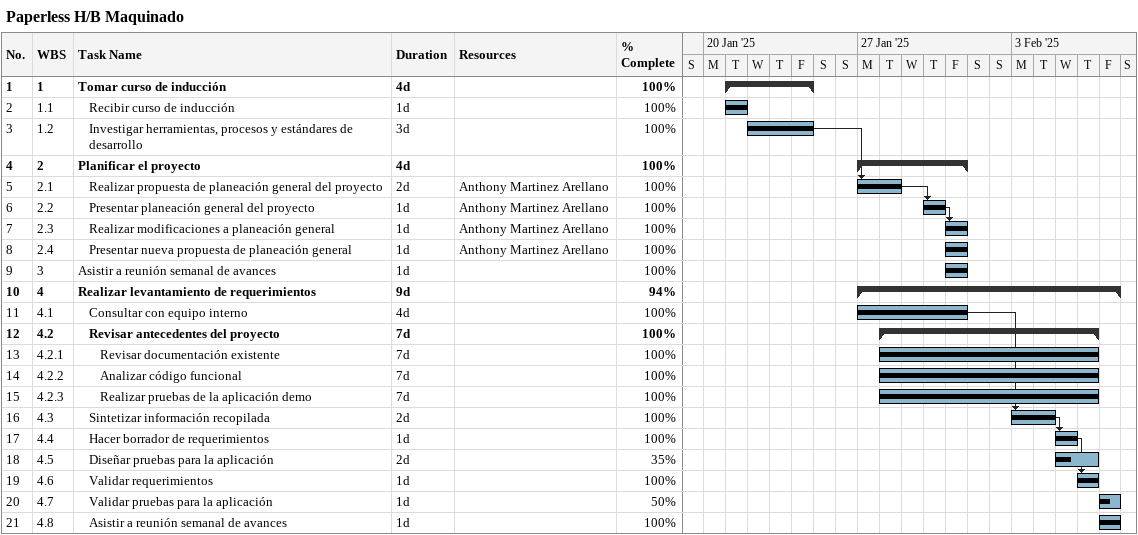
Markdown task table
Paperless H/B Maquinado

| ID | WBS | Task | Duration | Start | Finish | Predecessors | Resources | % complete |
|---|---|---|---|---|---|---|---|---|
| 1 | 1 | **Tomar curso de inducción** | 4d | 2025-01-21 | 2025-01-24 |  |  | 100 |
| 2 | 1.1 | Recibir curso de inducción | 1d | 2025-01-21 | 2025-01-21 |  |  | 100 |
| 3 | 1.2 | Investigar herramientas, procesos y estándares de desarrollo | 3d | 2025-01-22 | 2025-01-24 |  |  | 100 |
| 4 | 2 | **Planificar el proyecto** | 4d | 2025-01-27 | 2025-01-31 |  |  | 100 |
| 5 | 2.1 | Realizar propuesta de planeación general del proyecto | 2d | 2025-01-27 | 2025-01-28 | 3 | Anthony Martinez Arellano | 100 |
| 6 | 2.2 | Presentar planeación general del proyecto | 1d | 2025-01-30 | 2025-01-30 | 5 | Anthony Martinez Arellano | 100 |
| 7 | 2.3 | Realizar modificaciones a planeación general | 1d | 2025-01-31 | 2025-01-31 | 6 | Anthony Martinez Arellano | 100 |
| 8 | 2.4 | Presentar nueva propuesta de planeación general | 1d | 2025-01-31 | 2025-01-31 |  | Anthony Martinez Arellano | 100 |
| 9 | 3 | Asistir a reunión semanal de avances | 1d | 2025-01-31 | 2025-01-31 |  |  | 100 |
| 10 | 4 | **Realizar levantamiento de requerimientos** | 9d | 2025-01-27 | 2025-02-07 |  |  | 94 |
| 11 | 4.1 | Consultar con equipo interno | 4d | 2025-01-27 | 2025-01-31 |  |  | 100 |
| 12 | 4.2 | **Revisar antecedentes del proyecto** | 7d | 2025-01-28 | 2025-02-06 |  |  | 100 |
| 13 | 4.2.1 | Revisar documentación existente | 7d | 2025-01-28 | 2025-02-06 |  |  | 100 |
| 14 | 4.2.2 | Analizar código funcional | 7d | 2025-01-28 | 2025-02-06 |  |  | 100 |
| 15 | 4.2.3 | Realizar pruebas de la aplicación demo | 7d | 2025-01-28 | 2025-02-06 |  |  | 100 |
| 16 | 4.3 | Sintetizar información recopilada | 2d | 2025-02-03 | 2025-02-04 | 11 |  | 100 |
| 17 | 4.4 | Hacer borrador de requerimientos | 1d | 2025-02-05 | 2025-02-05 | 16 |  | 100 |
| 18 | 4.5 | Diseñar pruebas para la aplicación | 2d | 2025-02-05 | 2025-02-06 |  |  | 35 |
| 19 | 4.6 | Validar requerimientos | 1d | 2025-02-06 | 2025-02-06 | 17 |  | 100 |
| 20 | 4.7 | Validar pruebas para la aplicación | 1d | 2025-02-07 | 2025-02-07 |  |  | 50 |
| 21 | 4.8 | Asistir a reunión semanal de avances | 1d | 2025-02-07 | 2025-02-07 |  |  | 100 |
